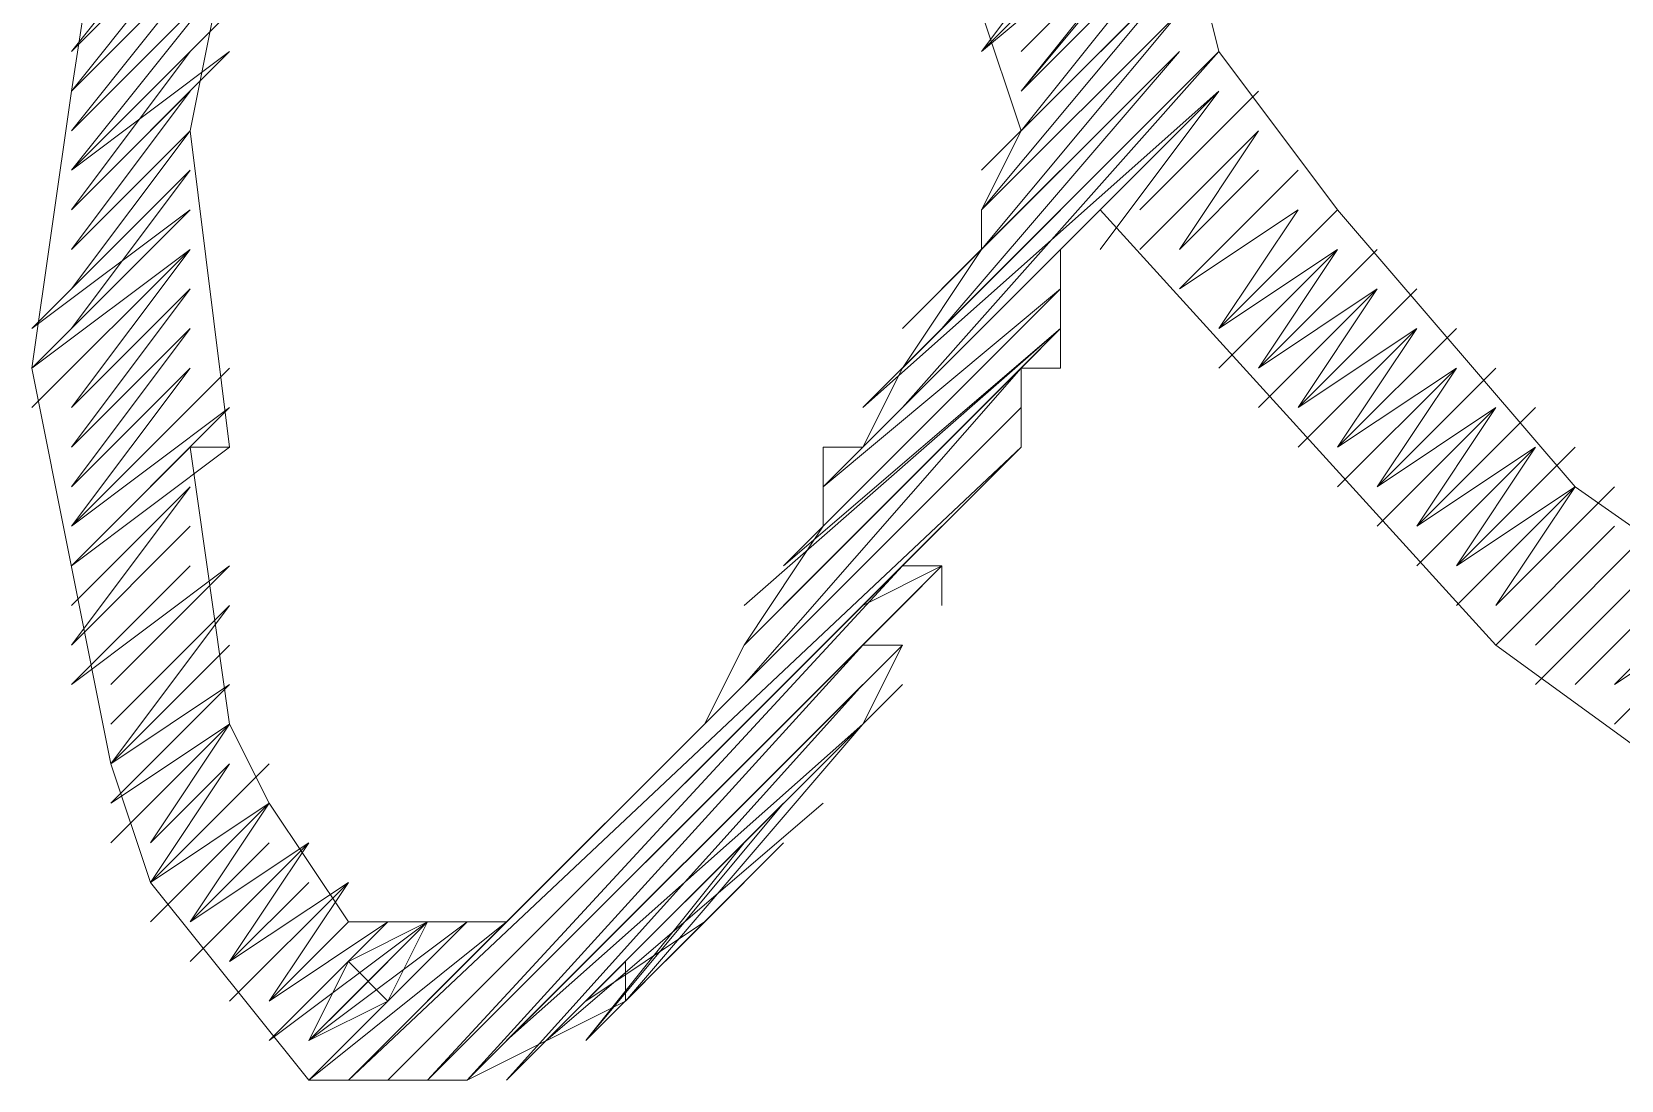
# Model space of a CAD drawing. Header units: millimetres. Extents: x 24 to 410, y 10 to 282.
# Drawn here: x 281.432 to 283.132, y 15.113 to 16.235 of the extents above; entities that cross this region are included whole.
import ezdxf

# ---------------------------------------------------------------- set-up
doc = ezdxf.new("R2010")
doc.units = ezdxf.units.MM
doc.layers.add('Watermark', color=7, linetype='Continuous')

msp = doc.modelspace()

# ---------------------------------------------------------------- linework, layer by layer
at = {"layer": 'Watermark', "color": 7, "lineweight": 0}
for points in [[(281.559, 16.721667), (281.474333, 16.171333), (281.432, 15.875), (281.516667, 15.451667), (281.559, 15.324667), (281.728333, 15.113), (281.897667, 15.113), (282.067, 15.197667), (282.321, 15.494), (282.363333, 15.578667), (282.321, 15.578667), (282.405667, 15.663333), (282.363333, 15.663333), (282.490333, 15.790333), (282.490333, 15.875), (282.532667, 15.875), (282.532667, 16.002), (282.575, 16.044333), (282.998333, 15.578667), (283.464, 15.24)], [(282.448, 16.256), (282.490333, 16.129), (282.448, 16.044333), (282.448, 16.002), (282.363333, 15.875), (282.321, 15.790333), (282.278667, 15.790333), (282.278667, 15.705667), (282.194, 15.578667), (282.151667, 15.494), (281.94, 15.282333), (281.770667, 15.282333), (281.686, 15.409333), (281.643667, 15.494), (281.601333, 15.790333), (281.643667, 15.790333), (281.601333, 16.129), (281.686, 16.552333)], [(282.744333, 16.51), (282.575, 16.383), (282.448, 16.213667)], [(282.744333, 16.51), (282.575, 16.383), (282.448, 16.213667)], [(282.448, 16.213667), (282.744333, 16.51)], [(282.448, 16.213667), (282.744333, 16.51)], [(282.448, 16.213667), (282.744333, 16.51)], [(282.448, 16.213667), (282.744333, 16.51)], [(282.448, 16.213667), (282.744333, 16.51)], [(282.448, 16.213667), (282.744333, 16.51)], [(282.448, 16.213667), (282.744333, 16.51)], [(282.448, 16.213667), (282.744333, 16.51)], [(282.448, 16.213667), (282.744333, 16.51)], [(282.448, 16.213667), (282.744333, 16.51)], [(282.448, 16.213667), (282.744333, 16.51)], [(282.744333, 16.51), (282.702, 16.425333), (282.448, 16.213667)], [(282.744333, 16.467667), (282.702, 16.425333), (282.448, 16.213667)], [(282.744333, 16.467667), (282.702, 16.425333), (282.448, 16.213667)], [(282.744333, 16.467667), (282.702, 16.425333), (282.448, 16.213667)], [(282.744333, 16.467667), (282.702, 16.425333), (282.490333, 16.213667)], [(282.744333, 16.467667), (282.702, 16.425333), (282.490333, 16.171333)], [(281.474333, 16.213667), (281.686, 16.425333)], [(281.474333, 16.213667), (281.686, 16.425333)], [(281.474333, 16.213667), (281.686, 16.425333)], [(281.474333, 16.213667), (281.643667, 16.425333)], [(281.474333, 16.213667), (281.643667, 16.425333)], [(282.490333, 16.171333), (282.659667, 16.383), (282.702, 16.425333)], [(281.474333, 16.213667), (281.643667, 16.383)], [(281.474333, 16.213667), (281.643667, 16.383)], [(281.474333, 16.213667), (281.643667, 16.383)], [(281.474333, 16.213667), (281.643667, 16.383)], [(281.474333, 16.213667), (281.643667, 16.383)], [(281.474333, 16.213667), (281.643667, 16.383)], [(281.474333, 16.171333), (281.643667, 16.383)], [(281.474333, 16.171333), (281.643667, 16.383)], [(281.474333, 16.171333), (281.643667, 16.383)], [(281.474333, 16.171333), (281.643667, 16.383)], [(281.474333, 16.171333), (281.643667, 16.383)], [(282.490333, 16.171333), (282.659667, 16.383), (282.702, 16.383)], [(284.183667, 15.282333), (283.929667, 15.24), (283.506333, 15.451667), (283.083, 15.748), (282.829, 16.044333), (282.702, 16.213667), (282.659667, 16.383)], [(281.474333, 16.171333), (281.643667, 16.340667)], [(281.474333, 16.171333), (281.643667, 16.340667)], [(281.474333, 16.171333), (281.643667, 16.340667)], [(281.474333, 16.171333), (281.643667, 16.340667)], [(281.474333, 16.171333), (281.643667, 16.340667)], [(281.474333, 16.171333), (281.643667, 16.340667)], [(281.474333, 16.171333), (281.643667, 16.340667)], [(281.474333, 16.129), (281.643667, 16.340667)], [(281.474333, 16.129), (281.643667, 16.340667)], [(281.474333, 16.129), (281.643667, 16.340667)], [(282.490333, 16.171333), (282.659667, 16.340667)], [(282.490333, 16.171333), (282.659667, 16.340667)], [(282.490333, 16.171333), (282.659667, 16.340667)], [(282.490333, 16.171333), (282.659667, 16.340667)], [(282.490333, 16.171333), (282.659667, 16.340667)], [(282.490333, 16.171333), (282.659667, 16.340667)], [(282.490333, 16.171333), (282.659667, 16.340667)], [(282.490333, 16.171333), (282.659667, 16.340667)], [(282.490333, 16.171333), (282.659667, 16.340667)], [(282.490333, 16.171333), (282.659667, 16.340667)], [(282.490333, 16.171333), (282.659667, 16.340667)], [(282.490333, 16.171333), (282.659667, 16.340667)], [(282.490333, 16.171333), (282.659667, 16.340667)], [(282.490333, 16.171333), (282.659667, 16.340667)], [(282.490333, 16.171333), (282.659667, 16.340667)], [(282.490333, 16.129), (282.659667, 16.340667)], [(282.490333, 16.129), (282.659667, 16.340667)], [(281.474333, 16.129), (281.643667, 16.298333)], [(281.474333, 16.129), (281.643667, 16.298333)], [(281.474333, 16.129), (281.643667, 16.298333)], [(281.474333, 16.129), (281.643667, 16.298333)], [(281.474333, 16.129), (281.643667, 16.298333)], [(281.474333, 16.129), (281.643667, 16.298333)], [(281.474333, 16.129), (281.643667, 16.298333)], [(281.474333, 16.129), (281.643667, 16.298333)], [(281.474333, 16.129), (281.643667, 16.298333)], [(281.474333, 16.129), (281.643667, 16.298333)], [(281.474333, 16.086667), (281.643667, 16.298333)], [(282.448, 16.086667), (282.659667, 16.298333)], [(282.448, 16.086667), (282.659667, 16.298333)], [(282.448, 16.086667), (282.659667, 16.298333)], [(282.448, 16.086667), (282.659667, 16.298333)], [(282.448, 16.086667), (282.659667, 16.298333)], [(282.448, 16.086667), (282.659667, 16.298333)], [(282.448, 16.044333), (282.659667, 16.298333)], [(282.448, 16.044333), (282.659667, 16.298333)], [(282.448, 16.044333), (282.659667, 16.298333)], [(282.490333, 16.129), (282.659667, 16.298333)], [(282.490333, 16.129), (282.659667, 16.298333)], [(282.490333, 16.129), (282.659667, 16.298333)], [(282.490333, 16.129), (282.659667, 16.298333)], [(282.490333, 16.129), (282.659667, 16.298333)], [(282.490333, 16.129), (282.659667, 16.298333)], [(282.490333, 16.129), (282.659667, 16.298333)], [(281.474333, 16.086667), (281.643667, 16.256)], [(281.474333, 16.086667), (281.643667, 16.256)], [(281.474333, 16.086667), (281.643667, 16.256)], [(281.474333, 16.086667), (281.643667, 16.256)], [(281.474333, 16.086667), (281.643667, 16.256)], [(281.474333, 16.086667), (281.643667, 16.256)], [(281.474333, 16.086667), (281.643667, 16.256)], [(281.474333, 16.086667), (281.643667, 16.256)], [(281.474333, 16.086667), (281.643667, 16.256)], [(281.474333, 16.086667), (281.643667, 16.256)], [(281.474333, 16.086667), (281.643667, 16.256)], [(282.448, 16.044333), (282.659667, 16.256)], [(282.448, 16.044333), (282.659667, 16.256)], [(282.448, 16.044333), (282.659667, 16.256)], [(282.448, 16.044333), (282.659667, 16.256)], [(282.448, 16.044333), (282.659667, 16.256)], [(282.448, 16.044333), (282.659667, 16.256)], [(282.448, 16.044333), (282.659667, 16.256)], [(282.448, 16.044333), (282.659667, 16.256)], [(282.448, 16.002), (282.659667, 16.256)], [(282.448, 16.002), (282.659667, 16.256)], [(282.448, 16.002), (282.659667, 16.256)], [(282.448, 16.002), (282.659667, 16.256)], [(282.448, 16.002), (282.659667, 16.256)], [(282.448, 16.002), (282.659667, 16.256)], [(282.448, 16.002), (282.659667, 16.256)], [(282.448, 16.002), (282.659667, 16.256)], [(282.448, 16.002), (282.659667, 16.256)], [(281.474333, 16.086667), (281.643667, 16.213667)], [(281.474333, 16.044333), (281.643667, 16.213667)], [(281.474333, 16.044333), (281.643667, 16.213667)], [(281.474333, 16.044333), (281.643667, 16.213667)], [(281.474333, 16.044333), (281.643667, 16.213667)], [(281.474333, 16.044333), (281.643667, 16.213667)], [(281.474333, 16.044333), (281.643667, 16.213667)], [(281.474333, 16.044333), (281.601333, 16.213667)], [(281.474333, 16.044333), (281.601333, 16.213667)], [(281.474333, 16.044333), (281.601333, 16.213667)], [(281.474333, 16.044333), (281.601333, 16.213667)], [(282.321, 15.832667), (282.702, 16.213667)], [(282.321, 15.832667), (282.702, 16.213667)], [(282.321, 15.832667), (282.702, 16.213667)], [(282.321, 15.832667), (282.702, 16.213667)], [(282.363333, 15.917333), (282.659667, 16.213667)], [(282.363333, 15.917333), (282.659667, 16.213667)], [(282.363333, 15.917333), (282.659667, 16.213667)], [(282.363333, 15.875), (282.702, 16.213667)], [(282.363333, 15.875), (282.702, 16.213667)], [(282.363333, 15.875), (282.702, 16.213667)], [(282.363333, 15.875), (282.702, 16.213667)], [(282.363333, 15.875), (282.702, 16.213667)], [(282.363333, 15.875), (282.702, 16.213667)], [(282.363333, 15.875), (282.702, 16.213667)], [(282.363333, 15.832667), (282.702, 16.213667)], [(282.405667, 15.959667), (282.659667, 16.213667)], [(282.405667, 15.959667), (282.659667, 16.213667)], [(282.405667, 15.959667), (282.659667, 16.213667)], [(282.405667, 15.959667), (282.659667, 16.213667)], [(282.405667, 15.917333), (282.659667, 16.213667)], [(281.474333, 16.044333), (281.601333, 16.171333)], [(281.474333, 16.044333), (281.601333, 16.171333)], [(281.474333, 16.044333), (281.601333, 16.171333)], [(281.474333, 16.002), (281.601333, 16.171333)], [(281.474333, 16.002), (281.601333, 16.171333)], [(281.474333, 16.002), (281.601333, 16.171333)], [(281.474333, 16.002), (281.601333, 16.171333)], [(281.474333, 16.002), (281.601333, 16.171333)], [(281.474333, 16.002), (281.601333, 16.171333)], [(281.474333, 16.002), (281.601333, 16.171333)], [(281.474333, 16.002), (281.601333, 16.171333)], [(282.321, 15.832667), (282.702, 16.171333)], [(282.321, 15.832667), (282.702, 16.171333)], [(282.321, 15.832667), (282.702, 16.171333)], [(282.321, 15.832667), (282.702, 16.171333)], [(282.321, 15.832667), (282.702, 16.171333)], [(282.321, 15.832667), (282.702, 16.171333)], [(282.321, 15.790333), (282.702, 16.171333)], [(282.532667, 16.002), (282.702, 16.171333)], [(282.532667, 16.002), (282.702, 16.171333)], [(282.532667, 16.002), (282.702, 16.171333)], [(282.532667, 16.002), (282.702, 16.171333)], [(282.532667, 16.002), (282.702, 16.171333)], [(282.575, 16.002), (282.702, 16.171333)], [(282.575, 16.002), (282.702, 16.171333)], [(282.575, 16.002), (282.702, 16.171333)], [(282.575, 16.044333), (282.702, 16.171333)], [(282.575, 16.044333), (282.702, 16.171333)], [(282.575, 16.044333), (282.702, 16.171333)], [(282.575, 16.044333), (282.702, 16.171333)], [(282.575, 16.044333), (282.702, 16.171333)], [(282.617333, 16.044333), (282.744333, 16.171333)], [(282.617333, 16.044333), (282.744333, 16.171333)], [(282.617333, 16.044333), (282.744333, 16.171333)], [(282.617333, 16.044333), (282.744333, 16.171333)], [(281.474333, 16.002), (281.601333, 16.129)], [(281.474333, 16.002), (281.601333, 16.129)], [(281.474333, 16.002), (281.601333, 16.129)], [(281.474333, 16.002), (281.601333, 16.129)], [(281.474333, 16.002), (281.601333, 16.129)], [(281.474333, 15.959667), (281.601333, 16.129)], [(281.474333, 15.959667), (281.601333, 16.129)], [(281.474333, 15.959667), (281.601333, 16.129)], [(281.474333, 15.959667), (281.601333, 16.129)], [(281.474333, 15.959667), (281.601333, 16.129)], [(281.474333, 15.959667), (281.601333, 16.129)], [(281.474333, 15.959667), (281.601333, 16.129)], [(281.474333, 15.959667), (281.601333, 16.129)], [(282.617333, 16.002), (282.744333, 16.129)], [(282.617333, 16.002), (282.744333, 16.129)], [(282.617333, 16.002), (282.744333, 16.129)], [(282.617333, 16.002), (282.744333, 16.129)], [(282.617333, 16.002), (282.744333, 16.129)], [(282.617333, 16.002), (282.744333, 16.129)], [(282.617333, 16.002), (282.744333, 16.129)], [(282.617333, 16.002), (282.744333, 16.129)], [(282.617333, 16.002), (282.744333, 16.129)], [(282.617333, 16.002), (282.744333, 16.129)], [(282.617333, 16.002), (282.744333, 16.129)], [(282.617333, 16.002), (282.744333, 16.129)], [(282.617333, 16.002), (282.744333, 16.129)], [(282.617333, 16.002), (282.744333, 16.129)], [(282.617333, 16.002), (282.744333, 16.129)], [(282.617333, 16.002), (282.744333, 16.129)], [(282.617333, 16.002), (282.744333, 16.129)], [(282.617333, 16.002), (282.744333, 16.129)], [(282.617333, 16.002), (282.744333, 16.129)], [(282.617333, 16.002), (282.744333, 16.129)], [(282.617333, 16.002), (282.744333, 16.129)], [(282.617333, 16.002), (282.744333, 16.129)], [(282.617333, 16.002), (282.744333, 16.129)], [(282.617333, 16.002), (282.744333, 16.129)], [(282.659667, 16.002), (282.744333, 16.129)], [(281.432, 15.917333), (281.601333, 16.086667)], [(281.432, 15.917333), (281.601333, 16.086667)], [(281.432, 15.917333), (281.601333, 16.086667)], [(281.432, 15.917333), (281.601333, 16.086667)], [(281.474333, 15.959667), (281.601333, 16.086667)], [(281.474333, 15.959667), (281.601333, 16.086667)], [(281.474333, 15.959667), (281.601333, 16.086667)], [(281.474333, 15.959667), (281.601333, 16.086667)], [(281.474333, 15.917333), (281.601333, 16.086667)], [(281.474333, 15.917333), (281.601333, 16.086667)], [(281.474333, 15.917333), (281.601333, 16.086667)], [(281.474333, 15.917333), (281.601333, 16.086667)], [(281.474333, 15.917333), (281.601333, 16.086667)], [(281.474333, 15.917333), (281.601333, 16.086667)], [(282.659667, 16.002), (282.744333, 16.086667)], [(282.659667, 16.002), (282.744333, 16.086667)], [(282.659667, 15.959667), (282.786667, 16.086667)], [(282.659667, 15.959667), (282.786667, 16.086667)], [(282.659667, 15.959667), (282.786667, 16.086667)], [(282.659667, 15.959667), (282.786667, 16.086667)], [(282.659667, 15.959667), (282.786667, 16.086667)], [(282.659667, 15.959667), (282.786667, 16.086667)], [(282.659667, 15.959667), (282.786667, 16.086667)], [(282.659667, 15.959667), (282.786667, 16.086667)], [(282.659667, 15.959667), (282.786667, 16.086667)], [(282.659667, 15.959667), (282.786667, 16.086667)], [(282.659667, 15.959667), (282.786667, 16.086667)], [(282.659667, 15.959667), (282.786667, 16.086667)], [(282.659667, 15.959667), (282.786667, 16.086667)], [(282.659667, 15.959667), (282.786667, 16.086667)], [(282.659667, 15.959667), (282.786667, 16.086667)], [(282.659667, 15.959667), (282.786667, 16.086667)], [(282.659667, 15.959667), (282.786667, 16.086667)], [(282.659667, 15.959667), (282.786667, 16.086667)], [(282.659667, 15.959667), (282.786667, 16.086667)], [(282.659667, 15.959667), (282.786667, 16.086667)], [(282.659667, 15.959667), (282.786667, 16.086667)], [(282.659667, 15.959667), (282.786667, 16.086667)], [(281.432, 15.917333), (281.601333, 16.044333)], [(281.432, 15.917333), (281.601333, 16.044333)], [(281.432, 15.917333), (281.601333, 16.044333)], [(281.432, 15.875), (281.601333, 16.044333)], [(281.432, 15.875), (281.601333, 16.044333)], [(281.432, 15.875), (281.601333, 16.044333)], [(281.432, 15.875), (281.601333, 16.044333)], [(281.432, 15.875), (281.601333, 16.044333)], [(281.432, 15.875), (281.601333, 16.044333)], [(281.432, 15.875), (281.601333, 16.044333)], [(281.432, 15.875), (281.601333, 16.044333)], [(281.432, 15.875), (281.601333, 16.044333)], [(281.432, 15.875), (281.601333, 16.044333)], [(281.432, 15.875), (281.601333, 16.044333)], [(281.432, 15.875), (281.601333, 16.044333)], [(282.659667, 15.959667), (282.786667, 16.044333)], [(282.659667, 15.959667), (282.786667, 16.044333)], [(282.659667, 15.959667), (282.786667, 16.044333)], [(282.659667, 15.959667), (282.786667, 16.044333)], [(282.702, 15.917333), (282.786667, 16.044333)], [(282.702, 15.917333), (282.786667, 16.044333)], [(282.702, 15.917333), (282.786667, 16.044333)], [(282.702, 15.917333), (282.786667, 16.044333)], [(282.702, 15.917333), (282.829, 16.044333)], [(282.702, 15.917333), (282.829, 16.044333)], [(282.702, 15.917333), (282.829, 16.044333)], [(282.702, 15.917333), (282.829, 16.044333)], [(282.702, 15.917333), (282.829, 16.044333)], [(282.702, 15.917333), (282.829, 16.044333)], [(282.702, 15.917333), (282.829, 16.044333)], [(282.702, 15.917333), (282.829, 16.044333)], [(282.702, 15.917333), (282.829, 16.044333)], [(282.702, 15.917333), (282.829, 16.044333)], [(282.702, 15.917333), (282.829, 16.044333)], [(282.702, 15.917333), (282.829, 16.044333)], [(282.702, 15.917333), (282.829, 16.044333)], [(282.702, 15.917333), (282.829, 16.044333)], [(282.702, 15.917333), (282.829, 16.044333)], [(282.702, 15.917333), (282.829, 16.044333)], [(282.702, 15.917333), (282.829, 16.044333)], [(281.432, 15.875), (281.601333, 16.002)], [(281.432, 15.832667), (281.601333, 16.002)], [(281.432, 15.832667), (281.601333, 16.002)], [(281.432, 15.832667), (281.601333, 16.002)], [(281.432, 15.832667), (281.601333, 16.002)], [(281.432, 15.832667), (281.601333, 16.002)], [(281.432, 15.832667), (281.601333, 16.002)], [(281.432, 15.832667), (281.601333, 16.002)], [(281.432, 15.832667), (281.601333, 16.002)], [(281.474333, 15.832667), (281.601333, 16.002)], [(281.474333, 15.832667), (281.601333, 16.002)], [(281.474333, 15.832667), (281.601333, 16.002)], [(281.474333, 15.832667), (281.601333, 16.002)], [(281.474333, 15.832667), (281.601333, 16.002)], [(282.278667, 15.748), (282.321, 15.790333), (282.532667, 16.002)], [(282.278667, 15.748), (282.321, 15.790333), (282.532667, 16.002)], [(282.278667, 15.748), (282.321, 15.790333), (282.532667, 16.002)], [(282.278667, 15.748), (282.321, 15.790333), (282.532667, 16.002)], [(282.321, 15.790333), (282.532667, 16.002)], [(282.702, 15.917333), (282.829, 16.002)], [(282.702, 15.917333), (282.829, 16.002)], [(282.702, 15.917333), (282.829, 16.002)], [(282.702, 15.917333), (282.829, 16.002)], [(282.702, 15.917333), (282.829, 16.002)], [(282.702, 15.875), (282.829, 16.002)], [(282.702, 15.875), (282.829, 16.002)], [(282.744333, 15.875), (282.829, 16.002)], [(282.744333, 15.875), (282.829, 16.002)], [(282.744333, 15.875), (282.829, 16.002)], [(282.744333, 15.875), (282.829, 16.002)], [(282.744333, 15.875), (282.829, 16.002)], [(282.744333, 15.875), (282.871333, 16.002)], [(282.744333, 15.875), (282.871333, 16.002)], [(282.744333, 15.875), (282.871333, 16.002)], [(282.744333, 15.875), (282.871333, 16.002)], [(282.744333, 15.875), (282.871333, 16.002)], [(282.744333, 15.875), (282.871333, 16.002)], [(282.744333, 15.875), (282.871333, 16.002)], [(282.744333, 15.875), (282.871333, 16.002)], [(282.744333, 15.875), (282.871333, 16.002)], [(282.744333, 15.875), (282.871333, 16.002)], [(282.744333, 15.875), (282.871333, 16.002)], [(282.744333, 15.875), (282.871333, 16.002)], [(281.474333, 15.832667), (281.601333, 15.959667)], [(281.474333, 15.832667), (281.601333, 15.959667)], [(281.474333, 15.832667), (281.601333, 15.959667)], [(281.474333, 15.790333), (281.601333, 15.959667)], [(281.474333, 15.790333), (281.601333, 15.959667)], [(281.474333, 15.790333), (281.601333, 15.959667)], [(281.474333, 15.790333), (281.601333, 15.959667)], [(281.474333, 15.790333), (281.601333, 15.959667)], [(281.474333, 15.790333), (281.601333, 15.959667)], [(281.474333, 15.790333), (281.601333, 15.959667)], [(281.474333, 15.790333), (281.601333, 15.959667)], [(281.474333, 15.790333), (281.601333, 15.959667)], [(281.474333, 15.790333), (281.601333, 15.959667)], [(281.474333, 15.790333), (281.601333, 15.959667)], [(282.236333, 15.663333), (282.532667, 15.959667)], [(282.278667, 15.748), (282.532667, 15.959667)], [(282.278667, 15.748), (282.532667, 15.959667)], [(282.278667, 15.748), (282.532667, 15.959667)], [(282.278667, 15.748), (282.532667, 15.959667)], [(282.278667, 15.748), (282.532667, 15.959667)], [(282.278667, 15.705667), (282.532667, 15.959667)], [(282.278667, 15.705667), (282.532667, 15.959667)], [(282.278667, 15.705667), (282.532667, 15.959667)], [(282.278667, 15.705667), (282.532667, 15.959667)], [(282.278667, 15.705667), (282.532667, 15.959667)], [(282.278667, 15.705667), (282.532667, 15.959667)], [(282.278667, 15.705667), (282.532667, 15.959667)], [(282.278667, 15.705667), (282.532667, 15.959667)], [(282.744333, 15.875), (282.871333, 15.959667)], [(282.744333, 15.875), (282.871333, 15.959667)], [(282.744333, 15.875), (282.871333, 15.959667)], [(282.744333, 15.875), (282.871333, 15.959667)], [(282.744333, 15.875), (282.871333, 15.959667)], [(282.744333, 15.832667), (282.871333, 15.959667)], [(282.744333, 15.832667), (282.871333, 15.959667)], [(282.744333, 15.832667), (282.871333, 15.959667)], [(282.744333, 15.832667), (282.871333, 15.959667)], [(282.786667, 15.832667), (282.871333, 15.959667)], [(282.786667, 15.832667), (282.871333, 15.959667)], [(282.786667, 15.832667), (282.871333, 15.959667)], [(282.786667, 15.832667), (282.871333, 15.959667)], [(282.786667, 15.832667), (282.871333, 15.959667)], [(282.786667, 15.832667), (282.913667, 15.959667)], [(282.786667, 15.832667), (282.913667, 15.959667)], [(282.786667, 15.832667), (282.913667, 15.959667)], [(282.786667, 15.832667), (282.913667, 15.959667)], [(282.786667, 15.832667), (282.913667, 15.959667)], [(282.786667, 15.832667), (282.913667, 15.959667)], [(282.786667, 15.832667), (282.913667, 15.959667)], [(282.786667, 15.832667), (282.913667, 15.959667)], [(282.786667, 15.832667), (282.913667, 15.959667)], [(282.786667, 15.832667), (282.913667, 15.959667)], [(282.786667, 15.832667), (282.913667, 15.959667)], [(282.786667, 15.832667), (282.913667, 15.959667)], [(282.786667, 15.832667), (282.913667, 15.959667)], [(281.474333, 15.790333), (281.601333, 15.917333)], [(281.474333, 15.790333), (281.601333, 15.917333)], [(281.474333, 15.790333), (281.601333, 15.917333)], [(281.474333, 15.790333), (281.601333, 15.917333)], [(281.474333, 15.748), (281.601333, 15.917333)], [(281.474333, 15.748), (281.601333, 15.917333)], [(281.474333, 15.748), (281.601333, 15.917333)], [(281.474333, 15.748), (281.601333, 15.917333)], [(281.474333, 15.748), (281.601333, 15.917333)], [(281.474333, 15.748), (281.601333, 15.917333)], [(281.474333, 15.748), (281.601333, 15.917333)], [(281.474333, 15.748), (281.601333, 15.917333)], [(281.474333, 15.748), (281.601333, 15.917333)], [(281.474333, 15.748), (281.601333, 15.917333)], [(281.474333, 15.748), (281.601333, 15.917333)], [(282.194, 15.621), (282.532667, 15.917333)], [(282.194, 15.578667), (282.532667, 15.917333)], [(282.194, 15.578667), (282.532667, 15.917333)], [(282.194, 15.578667), (282.532667, 15.917333)], [(282.194, 15.578667), (282.532667, 15.917333)], [(282.194, 15.578667), (282.532667, 15.917333)], [(282.194, 15.578667), (282.532667, 15.917333)], [(282.194, 15.578667), (282.490333, 15.875), (282.532667, 15.917333)], [(282.194, 15.578667), (282.490333, 15.875), (282.532667, 15.917333)], [(282.194, 15.578667), (282.490333, 15.875), (282.532667, 15.917333)], [(282.194, 15.578667), (282.490333, 15.875), (282.532667, 15.917333)], [(282.236333, 15.663333), (282.532667, 15.917333)], [(282.236333, 15.621), (282.532667, 15.917333)], [(282.532667, 15.875), (282.532667, 15.917333)], [(282.532667, 15.875), (282.532667, 15.917333)], [(282.786667, 15.832667), (282.913667, 15.917333)], [(282.786667, 15.832667), (282.913667, 15.917333)], [(282.786667, 15.832667), (282.913667, 15.917333)], [(282.786667, 15.832667), (282.913667, 15.917333)], [(282.786667, 15.790333), (282.913667, 15.917333)], [(282.786667, 15.790333), (282.913667, 15.917333)], [(282.786667, 15.790333), (282.913667, 15.917333)], [(282.786667, 15.790333), (282.913667, 15.917333)], [(282.786667, 15.790333), (282.913667, 15.917333)], [(282.786667, 15.790333), (282.913667, 15.917333)], [(282.786667, 15.790333), (282.913667, 15.917333)], [(282.829, 15.790333), (282.913667, 15.917333)], [(282.829, 15.790333), (282.913667, 15.917333)], [(282.829, 15.790333), (282.913667, 15.917333)], [(282.829, 15.790333), (282.913667, 15.917333)], [(282.829, 15.790333), (282.956, 15.917333)], [(282.829, 15.790333), (282.956, 15.917333)], [(282.829, 15.790333), (282.956, 15.917333)], [(282.829, 15.790333), (282.956, 15.917333)], [(282.829, 15.790333), (282.956, 15.917333)], [(282.829, 15.790333), (282.956, 15.917333)], [(282.829, 15.790333), (282.956, 15.917333)], [(282.829, 15.790333), (282.956, 15.917333)], [(282.829, 15.790333), (282.956, 15.917333)], [(282.829, 15.790333), (282.956, 15.917333)], [(282.829, 15.790333), (282.956, 15.917333)], [(281.474333, 15.748), (281.601333, 15.875)], [(281.474333, 15.748), (281.601333, 15.875)], [(281.474333, 15.748), (281.601333, 15.875)], [(281.474333, 15.748), (281.601333, 15.875)], [(281.474333, 15.748), (281.601333, 15.875)], [(281.474333, 15.705667), (281.601333, 15.875)], [(281.474333, 15.705667), (281.601333, 15.875)], [(281.474333, 15.705667), (281.601333, 15.875)], [(281.474333, 15.705667), (281.601333, 15.875)], [(281.474333, 15.705667), (281.601333, 15.875)], [(281.474333, 15.705667), (281.643667, 15.875)], [(281.474333, 15.705667), (281.643667, 15.875)], [(281.474333, 15.705667), (281.643667, 15.875)], [(281.474333, 15.705667), (281.643667, 15.875)], [(282.194, 15.536333), (282.490333, 15.875)], [(282.194, 15.536333), (282.490333, 15.875)], [(282.829, 15.790333), (282.956, 15.875)], [(282.829, 15.790333), (282.956, 15.875)], [(282.829, 15.790333), (282.956, 15.875)], [(282.829, 15.790333), (282.956, 15.875)], [(282.829, 15.748), (282.956, 15.875)], [(282.829, 15.748), (282.956, 15.875)], [(282.829, 15.748), (282.956, 15.875)], [(282.829, 15.748), (282.956, 15.875)], [(282.829, 15.748), (282.956, 15.875)], [(282.829, 15.748), (282.956, 15.875)], [(282.829, 15.748), (282.956, 15.875)], [(282.829, 15.748), (282.956, 15.875)], [(282.829, 15.748), (282.956, 15.875)], [(282.871333, 15.748), (282.956, 15.875)], [(282.871333, 15.748), (282.956, 15.875)], [(282.871333, 15.748), (282.956, 15.875)], [(282.871333, 15.748), (282.956, 15.875)], [(282.871333, 15.748), (282.998333, 15.875)], [(282.871333, 15.748), (282.998333, 15.875)], [(282.871333, 15.748), (282.998333, 15.875)], [(282.871333, 15.748), (282.998333, 15.875)], [(282.871333, 15.748), (282.998333, 15.875)], [(282.871333, 15.748), (282.998333, 15.875)], [(282.871333, 15.748), (282.998333, 15.875)], [(282.871333, 15.748), (282.998333, 15.875)], [(282.871333, 15.748), (282.998333, 15.875)], [(282.871333, 15.748), (282.998333, 15.875)], [(281.474333, 15.705667), (281.643667, 15.832667)], [(281.474333, 15.705667), (281.643667, 15.832667)], [(281.474333, 15.705667), (281.643667, 15.832667)], [(281.474333, 15.705667), (281.643667, 15.832667)], [(281.474333, 15.705667), (281.643667, 15.832667)], [(281.474333, 15.705667), (281.643667, 15.832667)], [(281.474333, 15.663333), (281.643667, 15.832667)], [(281.474333, 15.663333), (281.643667, 15.832667)], [(281.474333, 15.663333), (281.643667, 15.832667)], [(281.474333, 15.663333), (281.643667, 15.832667)], [(281.474333, 15.663333), (281.643667, 15.832667)], [(281.474333, 15.663333), (281.643667, 15.832667)], [(281.474333, 15.663333), (281.643667, 15.832667)], [(281.474333, 15.663333), (281.643667, 15.832667)], [(282.490333, 15.832667), (282.151667, 15.494), (281.770667, 15.113)], [(282.151667, 15.494), (282.490333, 15.832667)], [(282.194, 15.536333), (282.490333, 15.832667)], [(282.194, 15.536333), (282.490333, 15.832667)], [(282.194, 15.536333), (282.490333, 15.832667)], [(282.194, 15.536333), (282.490333, 15.832667)], [(282.194, 15.536333), (282.490333, 15.832667)], [(282.194, 15.536333), (282.490333, 15.832667)], [(282.194, 15.536333), (282.490333, 15.832667)], [(282.194, 15.536333), (282.490333, 15.832667)], [(282.194, 15.536333), (282.490333, 15.832667)], [(282.871333, 15.748), (282.998333, 15.832667)], [(282.871333, 15.748), (282.998333, 15.832667)], [(282.871333, 15.748), (282.998333, 15.832667)], [(282.871333, 15.705667), (282.998333, 15.832667)], [(282.871333, 15.705667), (282.998333, 15.832667)], [(282.871333, 15.705667), (282.998333, 15.832667)], [(282.871333, 15.705667), (282.998333, 15.832667)], [(282.871333, 15.705667), (282.998333, 15.832667)], [(282.871333, 15.705667), (282.998333, 15.832667)], [(282.871333, 15.705667), (282.998333, 15.832667)], [(282.871333, 15.705667), (282.998333, 15.832667)], [(282.871333, 15.705667), (282.998333, 15.832667)], [(282.871333, 15.705667), (282.998333, 15.832667)], [(282.871333, 15.705667), (282.998333, 15.832667)], [(282.871333, 15.705667), (282.998333, 15.832667)], [(282.913667, 15.705667), (282.998333, 15.832667)], [(282.913667, 15.705667), (282.998333, 15.832667)], [(282.913667, 15.705667), (282.998333, 15.832667)], [(282.913667, 15.705667), (282.998333, 15.832667)], [(282.913667, 15.705667), (283.040667, 15.832667)], [(282.913667, 15.705667), (283.040667, 15.832667)], [(282.913667, 15.705667), (283.040667, 15.832667)], [(282.913667, 15.705667), (283.040667, 15.832667)], [(282.913667, 15.705667), (283.040667, 15.832667)], [(282.913667, 15.705667), (283.040667, 15.832667)], [(282.913667, 15.705667), (283.040667, 15.832667)], [(281.474333, 15.663333), (281.643667, 15.790333)], [(281.474333, 15.663333), (281.643667, 15.790333)], [(281.474333, 15.663333), (281.643667, 15.790333)], [(281.474333, 15.663333), (281.643667, 15.790333)], [(281.474333, 15.663333), (281.601333, 15.790333)], [(281.474333, 15.663333), (281.601333, 15.790333)], [(281.474333, 15.663333), (281.601333, 15.790333)], [(281.474333, 15.663333), (281.601333, 15.790333)], [(281.770667, 15.113), (282.490333, 15.790333)], [(281.770667, 15.113), (282.490333, 15.790333)], [(281.770667, 15.113), (282.490333, 15.790333)], [(281.813, 15.113), (282.490333, 15.790333)], [(281.813, 15.113), (282.490333, 15.790333)], [(281.813, 15.113), (282.490333, 15.790333)], [(281.813, 15.113), (282.490333, 15.790333)], [(281.813, 15.113), (282.490333, 15.790333)], [(281.813, 15.113), (282.490333, 15.790333)], [(281.813, 15.113), (282.490333, 15.790333)], [(281.813, 15.113), (282.490333, 15.790333)], [(282.278667, 15.748), (282.278667, 15.790333)], [(282.913667, 15.705667), (283.040667, 15.790333)], [(282.913667, 15.705667), (283.040667, 15.790333)], [(282.913667, 15.705667), (283.040667, 15.790333)], [(282.913667, 15.663333), (283.040667, 15.790333)], [(282.913667, 15.663333), (283.040667, 15.790333)], [(282.913667, 15.663333), (283.040667, 15.790333)], [(282.913667, 15.663333), (283.040667, 15.790333)], [(282.913667, 15.663333), (283.040667, 15.790333)], [(282.913667, 15.663333), (283.040667, 15.790333)], [(282.913667, 15.663333), (283.040667, 15.790333)], [(282.913667, 15.663333), (283.040667, 15.790333)], [(282.913667, 15.663333), (283.040667, 15.790333)], [(282.913667, 15.663333), (283.040667, 15.790333)], [(282.913667, 15.663333), (283.040667, 15.790333)], [(282.913667, 15.663333), (283.040667, 15.790333)], [(282.913667, 15.663333), (283.040667, 15.790333)], [(282.913667, 15.663333), (283.040667, 15.790333)], [(282.956, 15.663333), (283.040667, 15.790333)], [(282.956, 15.663333), (283.040667, 15.790333)], [(282.956, 15.663333), (283.040667, 15.790333)], [(282.956, 15.663333), (283.040667, 15.790333)], [(282.956, 15.663333), (283.083, 15.790333)], [(282.956, 15.663333), (283.083, 15.790333)], [(282.956, 15.663333), (283.083, 15.790333)], [(282.956, 15.663333), (283.083, 15.790333)], [(282.956, 15.663333), (283.083, 15.790333)], [(281.474333, 15.621), (281.601333, 15.748)], [(281.474333, 15.621), (281.601333, 15.748)], [(281.474333, 15.621), (281.601333, 15.748)], [(281.474333, 15.621), (281.601333, 15.748)], [(281.474333, 15.621), (281.601333, 15.748)], [(281.474333, 15.621), (281.601333, 15.748)], [(281.474333, 15.621), (281.601333, 15.748)], [(281.474333, 15.621), (281.601333, 15.748)], [(281.474333, 15.621), (281.601333, 15.748)], [(281.474333, 15.621), (281.601333, 15.748)], [(281.474333, 15.621), (281.601333, 15.748)], [(281.474333, 15.621), (281.601333, 15.748)], [(281.474333, 15.621), (281.601333, 15.748)], [(281.474333, 15.621), (281.601333, 15.748)], [(281.474333, 15.621), (281.601333, 15.748)], [(281.474333, 15.578667), (281.601333, 15.748)], [(281.813, 15.113), (282.448, 15.748)], [(281.813, 15.113), (282.448, 15.748)], [(281.813, 15.113), (282.448, 15.748)], [(282.956, 15.663333), (283.083, 15.748)], [(282.956, 15.663333), (283.083, 15.748)], [(282.956, 15.663333), (283.083, 15.748)], [(282.956, 15.663333), (283.083, 15.748)], [(282.956, 15.621), (283.083, 15.748)], [(282.956, 15.621), (283.083, 15.748)], [(282.956, 15.621), (283.083, 15.748)], [(282.956, 15.621), (283.083, 15.748)], [(282.956, 15.621), (283.083, 15.748)], [(282.956, 15.621), (283.083, 15.748)], [(282.956, 15.621), (283.083, 15.748)], [(282.956, 15.621), (283.083, 15.748)], [(282.956, 15.621), (283.083, 15.748)], [(282.956, 15.621), (283.083, 15.748)], [(282.956, 15.621), (283.083, 15.748)], [(282.956, 15.621), (283.083, 15.748)], [(282.956, 15.621), (283.083, 15.748)], [(282.956, 15.621), (283.083, 15.748)], [(282.956, 15.621), (283.083, 15.748)], [(282.998333, 15.621), (283.083, 15.748)], [(282.998333, 15.621), (283.083, 15.748)], [(282.998333, 15.621), (283.125333, 15.748)], [(282.998333, 15.621), (283.125333, 15.748)], [(282.998333, 15.621), (283.125333, 15.748)], [(282.998333, 15.621), (283.125333, 15.748)], [(282.998333, 15.621), (283.125333, 15.748)], [(282.998333, 15.621), (283.125333, 15.748)], [(282.998333, 15.621), (283.125333, 15.748)], [(282.998333, 15.621), (283.125333, 15.748)], [(282.998333, 15.621), (283.125333, 15.748)], [(281.474333, 15.578667), (281.601333, 15.705667)], [(281.474333, 15.578667), (281.601333, 15.705667)], [(281.474333, 15.578667), (281.601333, 15.705667)], [(281.474333, 15.578667), (281.601333, 15.705667)], [(281.474333, 15.578667), (281.601333, 15.705667)], [(281.474333, 15.578667), (281.601333, 15.705667)], [(281.474333, 15.578667), (281.601333, 15.705667)], [(281.474333, 15.578667), (281.601333, 15.705667)], [(281.474333, 15.578667), (281.601333, 15.705667)], [(281.474333, 15.578667), (281.601333, 15.705667)], [(281.474333, 15.578667), (281.601333, 15.705667)], [(281.474333, 15.578667), (281.601333, 15.705667)], [(281.474333, 15.578667), (281.601333, 15.705667)], [(281.474333, 15.578667), (281.601333, 15.705667)], [(281.474333, 15.578667), (281.601333, 15.705667)], [(281.813, 15.113), (282.405667, 15.705667)], [(281.813, 15.113), (282.405667, 15.705667)], [(282.998333, 15.578667), (283.125333, 15.705667)], [(282.998333, 15.578667), (283.125333, 15.705667)], [(282.998333, 15.578667), (283.125333, 15.705667)], [(282.998333, 15.578667), (283.125333, 15.705667)], [(282.998333, 15.578667), (283.125333, 15.705667)], [(282.998333, 15.578667), (283.125333, 15.705667)], [(282.998333, 15.578667), (283.125333, 15.705667)], [(282.998333, 15.578667), (283.125333, 15.705667)], [(282.998333, 15.578667), (283.125333, 15.705667)], [(282.998333, 15.578667), (283.125333, 15.705667)], [(282.998333, 15.578667), (283.125333, 15.705667)], [(282.998333, 15.578667), (283.125333, 15.705667)], [(282.998333, 15.578667), (283.125333, 15.705667)], [(282.998333, 15.578667), (283.125333, 15.705667)], [(282.998333, 15.578667), (283.125333, 15.705667)], [(283.040667, 15.578667), (283.167667, 15.705667)], [(283.040667, 15.578667), (283.167667, 15.705667)], [(283.040667, 15.578667), (283.167667, 15.705667)], [(283.040667, 15.578667), (283.167667, 15.705667)], [(283.040667, 15.578667), (283.167667, 15.705667)], [(283.040667, 15.578667), (283.167667, 15.705667)], [(283.040667, 15.578667), (283.167667, 15.705667)], [(283.040667, 15.578667), (283.167667, 15.705667)], [(283.040667, 15.578667), (283.167667, 15.705667)], [(283.040667, 15.578667), (283.167667, 15.705667)], [(283.040667, 15.578667), (283.167667, 15.705667)], [(283.040667, 15.578667), (283.167667, 15.705667)], [(283.040667, 15.578667), (283.167667, 15.705667)], [(283.040667, 15.578667), (283.167667, 15.705667)], [(283.040667, 15.578667), (283.167667, 15.705667)], [(283.040667, 15.578667), (283.167667, 15.705667)], [(283.040667, 15.578667), (283.167667, 15.705667)], [(281.474333, 15.536333), (281.601333, 15.663333)], [(281.474333, 15.536333), (281.601333, 15.663333)], [(281.474333, 15.536333), (281.601333, 15.663333)], [(281.474333, 15.536333), (281.601333, 15.663333)], [(281.474333, 15.536333), (281.601333, 15.663333)], [(281.474333, 15.536333), (281.601333, 15.663333)], [(281.474333, 15.536333), (281.601333, 15.663333)], [(281.474333, 15.536333), (281.601333, 15.663333)], [(281.474333, 15.536333), (281.601333, 15.663333)], [(281.474333, 15.536333), (281.601333, 15.663333)], [(281.474333, 15.536333), (281.601333, 15.663333)], [(281.474333, 15.536333), (281.643667, 15.663333)], [(281.474333, 15.536333), (281.643667, 15.663333)], [(281.516667, 15.536333), (281.643667, 15.663333)], [(281.516667, 15.536333), (281.643667, 15.663333)], [(281.855333, 15.113), (282.405667, 15.663333)], [(281.855333, 15.113), (282.363333, 15.663333)], [(281.855333, 15.113), (282.405667, 15.663333)], [(281.855333, 15.113), (282.405667, 15.663333)], [(281.855333, 15.113), (282.405667, 15.663333)], [(281.855333, 15.113), (282.405667, 15.663333)], [(281.855333, 15.113), (282.405667, 15.663333)], [(282.321, 15.621), (282.405667, 15.663333)], [(282.363333, 15.621), (282.405667, 15.663333)], [(282.363333, 15.621), (282.405667, 15.663333)], [(282.363333, 15.621), (282.405667, 15.663333)], [(282.405667, 15.621), (282.405667, 15.663333)], [(283.040667, 15.536333), (283.167667, 15.663333)], [(283.040667, 15.536333), (283.167667, 15.663333)], [(283.040667, 15.536333), (283.167667, 15.663333)], [(283.040667, 15.536333), (283.167667, 15.663333)], [(283.040667, 15.536333), (283.167667, 15.663333)], [(283.040667, 15.536333), (283.167667, 15.663333)], [(283.083, 15.536333), (283.21, 15.663333)], [(283.083, 15.536333), (283.21, 15.663333)], [(283.083, 15.536333), (283.21, 15.663333)], [(283.083, 15.536333), (283.21, 15.663333)], [(283.083, 15.536333), (283.21, 15.663333)], [(283.083, 15.536333), (283.21, 15.663333)], [(283.083, 15.536333), (283.21, 15.663333)], [(283.083, 15.536333), (283.21, 15.663333)], [(283.083, 15.536333), (283.21, 15.663333)], [(283.083, 15.536333), (283.21, 15.663333)], [(283.083, 15.536333), (283.21, 15.663333)], [(283.083, 15.536333), (283.21, 15.663333)], [(283.083, 15.536333), (283.21, 15.663333)], [(283.083, 15.536333), (283.21, 15.663333)], [(283.083, 15.536333), (283.21, 15.663333)], [(283.083, 15.536333), (283.21, 15.663333)], [(283.083, 15.536333), (283.21, 15.663333)], [(283.083, 15.536333), (283.21, 15.663333)], [(283.083, 15.536333), (283.21, 15.663333)], [(283.083, 15.536333), (283.21, 15.663333)], [(283.083, 15.536333), (283.21, 15.663333)], [(283.083, 15.536333), (283.21, 15.663333)], [(283.083, 15.536333), (283.21, 15.663333)], [(283.083, 15.536333), (283.21, 15.663333)], [(283.125333, 15.536333), (283.252333, 15.663333)], [(283.125333, 15.536333), (283.252333, 15.663333)], [(281.516667, 15.494), (281.643667, 15.621)], [(281.516667, 15.494), (281.643667, 15.621)], [(281.516667, 15.494), (281.643667, 15.621)], [(281.516667, 15.494), (281.643667, 15.621)], [(281.516667, 15.494), (281.643667, 15.621)], [(281.516667, 15.494), (281.643667, 15.621)], [(281.516667, 15.494), (281.643667, 15.621)], [(281.516667, 15.494), (281.643667, 15.621)], [(281.516667, 15.494), (281.643667, 15.621)], [(281.516667, 15.494), (281.643667, 15.621)], [(281.516667, 15.494), (281.643667, 15.621)], [(281.516667, 15.494), (281.643667, 15.621)], [(281.516667, 15.494), (281.643667, 15.621)], [(281.516667, 15.494), (281.643667, 15.621)], [(281.516667, 15.494), (281.643667, 15.621)], [(281.516667, 15.451667), (281.643667, 15.621)], [(283.125333, 15.536333), (283.252333, 15.621)], [(283.125333, 15.494), (283.252333, 15.621)], [(283.125333, 15.494), (283.252333, 15.621)], [(283.125333, 15.494), (283.252333, 15.621)], [(283.125333, 15.494), (283.252333, 15.621)], [(283.125333, 15.494), (283.252333, 15.621)], [(283.125333, 15.494), (283.252333, 15.621)], [(283.125333, 15.494), (283.252333, 15.621)], [(283.125333, 15.494), (283.252333, 15.621)], [(283.125333, 15.494), (283.252333, 15.621)], [(283.125333, 15.494), (283.252333, 15.621)], [(283.125333, 15.494), (283.252333, 15.621)], [(283.125333, 15.494), (283.252333, 15.621)], [(283.125333, 15.494), (283.252333, 15.621)], [(283.125333, 15.494), (283.252333, 15.621)], [(283.125333, 15.494), (283.252333, 15.621)], [(283.125333, 15.494), (283.252333, 15.621)], [(283.125333, 15.494), (283.252333, 15.621)], [(283.125333, 15.494), (283.252333, 15.621)], [(283.125333, 15.494), (283.252333, 15.621)], [(283.125333, 15.494), (283.252333, 15.621)], [(281.516667, 15.451667), (281.643667, 15.578667)], [(281.516667, 15.451667), (281.643667, 15.578667)], [(281.516667, 15.451667), (281.643667, 15.578667)], [(281.516667, 15.451667), (281.643667, 15.578667)], [(281.516667, 15.451667), (281.643667, 15.578667)], [(281.516667, 15.451667), (281.643667, 15.578667)], [(281.516667, 15.451667), (281.643667, 15.578667)], [(281.516667, 15.451667), (281.643667, 15.578667)], [(281.516667, 15.451667), (281.643667, 15.578667)], [(281.516667, 15.451667), (281.643667, 15.578667)], [(281.516667, 15.451667), (281.643667, 15.578667)], [(281.516667, 15.451667), (281.643667, 15.578667)], [(281.516667, 15.451667), (281.643667, 15.578667)], [(281.516667, 15.451667), (281.643667, 15.578667)], [(281.516667, 15.451667), (281.643667, 15.578667)], [(281.855333, 15.113), (282.321, 15.578667)], [(281.855333, 15.113), (282.321, 15.578667)], [(281.855333, 15.113), (282.321, 15.578667)], [(281.855333, 15.113), (282.321, 15.578667)], [(281.855333, 15.113), (282.321, 15.578667)], [(281.855333, 15.113), (282.321, 15.578667)], [(281.855333, 15.113), (282.321, 15.578667)], [(281.897667, 15.113), (282.321, 15.578667)], [(281.897667, 15.113), (282.321, 15.578667)], [(281.897667, 15.113), (282.321, 15.578667)], [(281.897667, 15.113), (282.321, 15.578667)], [(281.897667, 15.113), (282.321, 15.578667)], [(281.897667, 15.113), (282.363333, 15.578667)], [(281.897667, 15.113), (282.363333, 15.578667)], [(281.897667, 15.113), (282.363333, 15.578667)], [(281.897667, 15.113), (282.363333, 15.578667)], [(281.897667, 15.113), (282.363333, 15.578667)], [(281.516667, 15.451667), (281.643667, 15.536333)], [(281.516667, 15.451667), (281.643667, 15.536333)], [(281.516667, 15.409333), (281.643667, 15.536333)], [(281.516667, 15.409333), (281.643667, 15.536333)], [(281.516667, 15.409333), (281.643667, 15.536333)], [(281.516667, 15.409333), (281.643667, 15.536333)], [(281.516667, 15.409333), (281.643667, 15.536333)], [(281.516667, 15.409333), (281.643667, 15.536333)], [(281.516667, 15.409333), (281.643667, 15.536333)], [(281.516667, 15.409333), (281.643667, 15.536333)], [(281.516667, 15.409333), (281.643667, 15.536333)], [(281.516667, 15.409333), (281.643667, 15.536333)], [(281.516667, 15.409333), (281.643667, 15.536333)], [(281.516667, 15.409333), (281.643667, 15.536333)], [(281.516667, 15.409333), (281.643667, 15.536333)], [(281.94, 15.113), (282.363333, 15.536333)], [(281.94, 15.113), (282.321, 15.536333)], [(281.94, 15.155333), (282.321, 15.536333)], [(281.94, 15.155333), (282.321, 15.536333)], [(281.94, 15.155333), (282.321, 15.536333)], [(281.94, 15.155333), (282.321, 15.536333)], [(281.94, 15.155333), (282.321, 15.536333)], [(281.516667, 15.409333), (281.643667, 15.494)], [(281.516667, 15.409333), (281.643667, 15.494)], [(281.516667, 15.409333), (281.643667, 15.494)], [(281.516667, 15.409333), (281.643667, 15.494)], [(281.516667, 15.409333), (281.643667, 15.494)], [(281.516667, 15.409333), (281.643667, 15.494)], [(281.516667, 15.367), (281.643667, 15.494)], [(281.516667, 15.367), (281.643667, 15.494)], [(281.516667, 15.367), (281.643667, 15.494)], [(281.516667, 15.367), (281.643667, 15.494)], [(281.516667, 15.367), (281.643667, 15.494)], [(281.516667, 15.367), (281.643667, 15.494)], [(281.516667, 15.367), (281.643667, 15.494)], [(281.516667, 15.367), (281.643667, 15.494)], [(281.516667, 15.367), (281.643667, 15.494)], [(281.516667, 15.367), (281.643667, 15.494)], [(281.559, 15.367), (281.643667, 15.494)], [(281.94, 15.155333), (282.321, 15.494)], [(281.982333, 15.155333), (282.321, 15.494)], [(281.982333, 15.155333), (282.321, 15.494)], [(281.982333, 15.155333), (282.321, 15.494)], [(281.982333, 15.155333), (282.321, 15.494)], [(281.559, 15.367), (281.643667, 15.451667)], [(281.559, 15.367), (281.643667, 15.451667)], [(281.559, 15.367), (281.643667, 15.451667)], [(281.559, 15.367), (281.643667, 15.451667)], [(281.559, 15.367), (281.643667, 15.451667)], [(281.559, 15.367), (281.643667, 15.451667)], [(281.559, 15.367), (281.643667, 15.451667)], [(281.559, 15.324667), (281.643667, 15.451667)], [(281.559, 15.324667), (281.643667, 15.451667)], [(281.559, 15.324667), (281.643667, 15.451667)], [(281.559, 15.324667), (281.643667, 15.451667)], [(281.559, 15.324667), (281.643667, 15.451667)], [(281.559, 15.324667), (281.643667, 15.451667)], [(281.559, 15.324667), (281.643667, 15.451667)], [(281.559, 15.324667), (281.643667, 15.451667)], [(281.559, 15.324667), (281.643667, 15.451667)], [(281.559, 15.324667), (281.643667, 15.451667)], [(281.559, 15.324667), (281.686, 15.451667)], [(281.559, 15.324667), (281.686, 15.451667)], [(281.770667, 15.113), (282.109333, 15.451667)], [(281.982333, 15.155333), (282.278667, 15.451667)], [(281.982333, 15.155333), (282.278667, 15.451667)], [(281.559, 15.324667), (281.686, 15.409333)], [(281.559, 15.324667), (281.686, 15.409333)], [(281.559, 15.324667), (281.686, 15.409333)], [(281.559, 15.324667), (281.686, 15.409333)], [(281.559, 15.324667), (281.686, 15.409333)], [(281.559, 15.324667), (281.686, 15.409333)], [(281.559, 15.324667), (281.686, 15.409333)], [(281.559, 15.324667), (281.686, 15.409333)], [(281.559, 15.282333), (281.686, 15.409333)], [(281.559, 15.282333), (281.686, 15.409333)], [(281.559, 15.282333), (281.686, 15.409333)], [(281.559, 15.282333), (281.686, 15.409333)], [(281.559, 15.282333), (281.686, 15.409333)], [(281.559, 15.282333), (281.686, 15.409333)], [(281.559, 15.282333), (281.686, 15.409333)], [(281.559, 15.282333), (281.686, 15.409333)], [(281.559, 15.282333), (281.686, 15.409333)], [(281.559, 15.282333), (281.686, 15.409333)], [(281.601333, 15.282333), (281.686, 15.409333)], [(281.601333, 15.282333), (281.686, 15.409333)], [(281.601333, 15.282333), (281.686, 15.409333)], [(281.770667, 15.113), (282.067, 15.409333)], [(281.982333, 15.155333), (282.278667, 15.409333)], [(281.982333, 15.155333), (282.236333, 15.409333)], [(282.024667, 15.155333), (282.236333, 15.409333)], [(281.601333, 15.282333), (281.686, 15.367)], [(281.601333, 15.282333), (281.686, 15.367)], [(281.601333, 15.282333), (281.686, 15.367)], [(281.601333, 15.282333), (281.686, 15.367)], [(281.601333, 15.282333), (281.686, 15.367)], [(281.601333, 15.282333), (281.686, 15.367)], [(281.601333, 15.282333), (281.686, 15.367)], [(281.601333, 15.282333), (281.686, 15.367)], [(281.601333, 15.282333), (281.686, 15.367)], [(281.601333, 15.282333), (281.686, 15.367)], [(281.601333, 15.282333), (281.686, 15.367)], [(281.601333, 15.282333), (281.728333, 15.367)], [(281.601333, 15.282333), (281.728333, 15.367)], [(281.601333, 15.282333), (281.728333, 15.367)], [(281.601333, 15.24), (281.728333, 15.367)], [(281.601333, 15.24), (281.728333, 15.367)], [(281.601333, 15.24), (281.728333, 15.367)], [(281.601333, 15.24), (281.728333, 15.367)], [(281.601333, 15.24), (281.728333, 15.367)], [(281.601333, 15.24), (281.728333, 15.367)], [(281.601333, 15.24), (281.728333, 15.367)], [(281.601333, 15.24), (281.728333, 15.367)], [(281.601333, 15.24), (281.728333, 15.367)], [(281.601333, 15.24), (281.728333, 15.367)], [(281.601333, 15.24), (281.728333, 15.367)], [(281.643667, 15.24), (281.728333, 15.367)], [(281.643667, 15.24), (281.728333, 15.367)], [(281.770667, 15.113), (282.024667, 15.367)], [(282.024667, 15.155333), (282.236333, 15.367)], [(282.024667, 15.155333), (282.194, 15.367)], [(281.643667, 15.24), (281.728333, 15.324667)], [(281.643667, 15.24), (281.728333, 15.324667)], [(281.643667, 15.24), (281.728333, 15.324667)], [(281.643667, 15.24), (281.728333, 15.324667)], [(281.643667, 15.24), (281.728333, 15.324667)], [(281.643667, 15.24), (281.728333, 15.324667)], [(281.643667, 15.24), (281.728333, 15.324667)], [(281.643667, 15.24), (281.728333, 15.324667)], [(281.643667, 15.24), (281.728333, 15.324667)], [(281.643667, 15.24), (281.728333, 15.324667)], [(281.643667, 15.24), (281.728333, 15.324667)], [(281.643667, 15.24), (281.770667, 15.324667)], [(281.643667, 15.24), (281.770667, 15.324667)], [(281.643667, 15.24), (281.770667, 15.324667)], [(281.643667, 15.197667), (281.770667, 15.324667)], [(281.643667, 15.197667), (281.770667, 15.324667)], [(281.643667, 15.197667), (281.770667, 15.324667)], [(281.643667, 15.197667), (281.770667, 15.324667)], [(281.643667, 15.197667), (281.770667, 15.324667)], [(281.643667, 15.197667), (281.770667, 15.324667)], [(281.643667, 15.197667), (281.770667, 15.324667)], [(281.643667, 15.197667), (281.770667, 15.324667)], [(281.643667, 15.197667), (281.770667, 15.324667)], [(281.643667, 15.197667), (281.770667, 15.324667)], [(281.643667, 15.197667), (281.770667, 15.324667)], [(281.686, 15.197667), (281.770667, 15.324667)], [(281.686, 15.197667), (281.770667, 15.324667)], [(281.686, 15.197667), (281.770667, 15.324667)], [(281.770667, 15.113), (281.982333, 15.324667)], [(282.024667, 15.155333), (282.194, 15.324667)], [(282.024667, 15.155333), (282.194, 15.324667)], [(281.686, 15.197667), (281.770667, 15.282333)], [(281.686, 15.197667), (281.770667, 15.282333)], [(281.686, 15.197667), (281.770667, 15.282333)], [(281.686, 15.197667), (281.770667, 15.282333)], [(281.686, 15.197667), (281.770667, 15.282333)], [(281.686, 15.197667), (281.770667, 15.282333)], [(281.686, 15.197667), (281.770667, 15.282333)], [(281.686, 15.197667), (281.770667, 15.282333)], [(281.686, 15.197667), (281.813, 15.282333)], [(281.686, 15.197667), (281.813, 15.282333)], [(281.686, 15.197667), (281.813, 15.282333)], [(281.686, 15.197667), (281.813, 15.282333)], [(281.686, 15.197667), (281.813, 15.282333)], [(281.686, 15.155333), (281.813, 15.282333)], [(281.686, 15.155333), (281.813, 15.282333)], [(281.686, 15.155333), (281.813, 15.282333)], [(281.686, 15.155333), (281.813, 15.282333)], [(281.686, 15.155333), (281.813, 15.282333)], [(281.686, 15.155333), (281.813, 15.282333)], [(281.686, 15.155333), (281.813, 15.282333)], [(281.686, 15.155333), (281.813, 15.282333)], [(281.686, 15.155333), (281.813, 15.282333)], [(281.686, 15.155333), (281.855333, 15.282333)], [(281.686, 15.155333), (281.855333, 15.282333)], [(281.728333, 15.155333), (281.855333, 15.282333)], [(281.728333, 15.155333), (281.855333, 15.282333)], [(281.728333, 15.155333), (281.855333, 15.282333)], [(281.728333, 15.155333), (281.855333, 15.282333)], [(281.728333, 15.155333), (281.897667, 15.282333)], [(281.728333, 15.155333), (281.897667, 15.282333)], [(281.728333, 15.113), (281.897667, 15.282333)], [(281.728333, 15.113), (281.897667, 15.282333)], [(281.728333, 15.113), (281.897667, 15.282333)], [(281.728333, 15.113), (281.897667, 15.282333)], [(281.728333, 15.113), (281.897667, 15.282333)], [(281.728333, 15.113), (281.897667, 15.282333)], [(281.728333, 15.113), (281.897667, 15.282333)], [(281.728333, 15.113), (281.897667, 15.282333)], [(281.728333, 15.113), (281.94, 15.282333)], [(281.728333, 15.113), (281.94, 15.282333)], [(281.770667, 15.24), (281.855333, 15.282333)], [(281.770667, 15.24), (281.855333, 15.282333)], [(281.770667, 15.24), (281.855333, 15.282333)], [(281.770667, 15.197667), (281.855333, 15.282333)], [(281.770667, 15.197667), (281.855333, 15.282333)], [(281.770667, 15.113), (281.94, 15.282333)], [(281.770667, 15.113), (281.94, 15.282333)], [(281.770667, 15.113), (281.94, 15.282333)], [(281.770667, 15.113), (281.94, 15.282333)], [(281.770667, 15.113), (281.94, 15.282333)], [(281.770667, 15.113), (281.94, 15.282333)], [(281.813, 15.197667), (281.855333, 15.282333)], [(281.813, 15.197667), (281.855333, 15.282333)], [(281.813, 15.197667), (281.897667, 15.282333)], [(281.813, 15.197667), (281.897667, 15.282333)], [(281.813, 15.197667), (281.897667, 15.282333)], [(281.813, 15.197667), (281.897667, 15.282333)], [(282.024667, 15.155333), (282.151667, 15.282333)], [(282.024667, 15.197667), (282.151667, 15.282333)], [(282.024667, 15.197667), (282.109333, 15.282333)], [(281.728333, 15.155333), (281.770667, 15.24)], [(281.728333, 15.155333), (281.770667, 15.24)], [(281.728333, 15.155333), (281.770667, 15.24)], [(282.067, 15.197667), (282.109333, 15.24)], [(282.067, 15.197667), (282.109333, 15.24)], [(282.067, 15.197667), (282.067, 15.24)], [(282.067, 15.197667), (282.067, 15.24)], [(281.728333, 15.155333), (281.770667, 15.197667)], [(281.728333, 15.155333), (281.770667, 15.197667)], [(281.728333, 15.155333), (281.813, 15.197667)], [(281.728333, 15.155333), (281.813, 15.197667)], [(281.728333, 15.155333), (281.813, 15.197667)], [(281.728333, 15.155333), (281.813, 15.197667)], [(281.728333, 15.155333), (281.813, 15.197667)], [(281.728333, 15.155333), (281.813, 15.197667)]]:
    msp.add_lwpolyline(points, dxfattribs=at)
for points in [[(282.744333, 15.875), (282.871333, 16.002)], [(281.813, 15.197667), (281.770667, 15.24)]]:
    msp.add_lwpolyline(points, close=True, dxfattribs=at)

doc.saveas('drawing.dxf')
